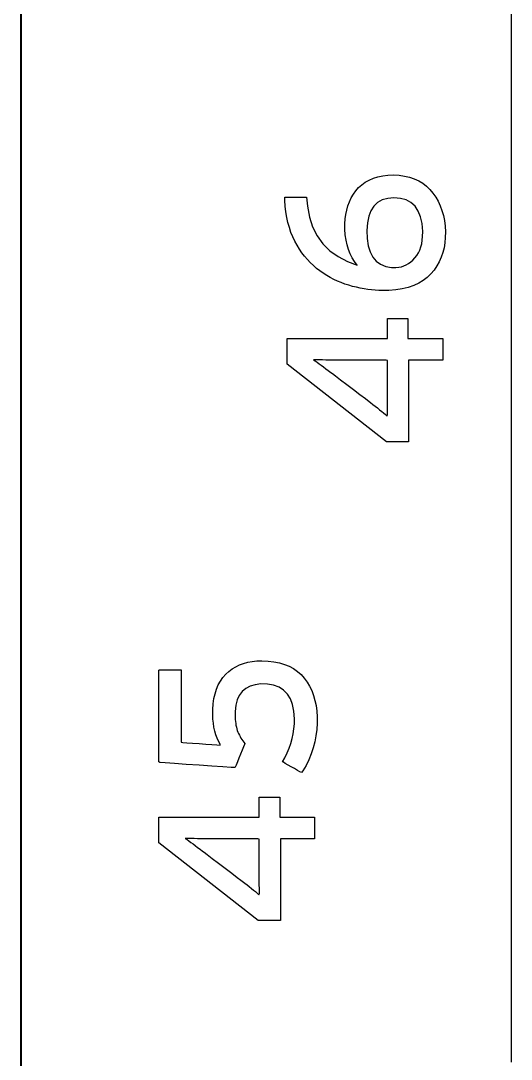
# Model space of a CAD drawing. Extents: x 1 to 47.7, y 0.2 to 35.
# Drawn here: x 35.922 to 36.228, y 17.557 to 18.205 of the extents above; entities that cross this region are included whole.
import ezdxf

# ---------------------------------------------------------------- set-up
doc = ezdxf.new("R2010")
doc.units = 0
doc.header["$MEASUREMENT"] = 0
for name, color, linetype in [('5_1___24__TARGET_LEDS___12', 7, 'CONTINUOUS'), ('6_1__EMPTY_IO_BOARD_POSITI', 7, 'CONTINUOUS'), ('6_2___8__INDEPENDENT_INPUT', 7, 'CONTINUOUS'), ('6_3___8__OPTOISO_INDEPENDE', 7, 'CONTINUOUS'), ('6_4___24__OPTOISO_INDEPEND', 7, 'CONTINUOUS'), ('6_5___8__INDEPENDENT_INPUT', 7, 'CONTINUOUS'), ('6_6___8__INDEPENDENT_INPUT', 7, 'CONTINUOUS'), ('6_7___8__OPTOISO_INDEPENDE', 7, 'CONTINUOUS'), ('6_8___8__OPTOISO_INDEPENDE', 7, 'CONTINUOUS'), ('7_0_____DWG', 7, 'CONTINUOUS')]:
    doc.layers.add(name, color=color, linetype=linetype)

msp = doc.modelspace()

# ---------------------------------------------------------------- linework, layer by layer
at = {"layer": '5_1___24__TARGET_LEDS___12'}
msp.add_lwpolyline([(35.92224, 17.54006), (35.92224, 17.67347), (35.92224, 17.80331), (35.92224, 17.92914), (35.92224, 18.05052), (35.92224, 18.167), (35.92224, 18.27814), (35.92224, 18.38348), (35.92224, 18.48259), (35.92224, 18.57502), (35.92224, 18.66032), (35.92224, 18.70016), (35.92224, 18.73805), (35.92224, 18.77394), (35.92224, 18.80776), (35.92224, 18.83947), (35.92224, 18.86901)], dxfattribs=at)
at = {"layer": '6_1__EMPTY_IO_BOARD_POSITI'}
msp.add_lwpolyline([(35.92248, 18.86318), (35.92248, 18.82053), (35.92248, 18.77369), (35.92248, 18.7228), (35.92248, 18.66802), (35.92248, 18.6095), (35.92248, 18.5474), (35.92248, 18.48186), (35.92248, 18.41305), (35.92248, 18.34111), (35.92248, 18.26619), (35.92248, 18.18846), (35.92248, 18.10806), (35.92248, 18.02514), (35.92248, 17.93987), (35.92248, 17.85238), (35.92248, 17.76285), (35.92248, 17.6714), (35.92248, 17.48343)], dxfattribs=at)
at = {"layer": '6_2___8__INDEPENDENT_INPUT'}
msp.add_lwpolyline([(35.92224, 17.54006), (35.92224, 17.67347), (35.92224, 17.80331), (35.92224, 17.92914), (35.92224, 18.05052), (35.92224, 18.167), (35.92224, 18.27814), (35.92224, 18.38348), (35.92224, 18.48259), (35.92224, 18.57502), (35.92224, 18.66032), (35.92224, 18.70016), (35.92224, 18.73805), (35.92224, 18.77394), (35.92224, 18.80776), (35.92224, 18.83947), (35.92224, 18.86901)], dxfattribs=at)
at = {"layer": '6_3___8__OPTOISO_INDEPENDE'}
msp.add_lwpolyline([(35.92224, 17.54006), (35.92224, 17.67347), (35.92224, 17.80331), (35.92224, 17.92914), (35.92224, 18.05052), (35.92224, 18.167), (35.92224, 18.27814), (35.92224, 18.38348), (35.92224, 18.48259), (35.92224, 18.57502), (35.92224, 18.66032), (35.92224, 18.70016), (35.92224, 18.73805), (35.92224, 18.77394), (35.92224, 18.80776), (35.92224, 18.83947), (35.92224, 18.86901)], dxfattribs=at)
at = {"layer": '6_4___24__OPTOISO_INDEPEND'}
msp.add_lwpolyline([(35.92224, 17.54006), (35.92224, 17.67347), (35.92224, 17.80331), (35.92224, 17.92914), (35.92224, 18.05052), (35.92224, 18.167), (35.92224, 18.27814), (35.92224, 18.38348), (35.92224, 18.48259), (35.92224, 18.57502), (35.92224, 18.66032), (35.92224, 18.70016), (35.92224, 18.73805), (35.92224, 18.77394), (35.92224, 18.80776), (35.92224, 18.83947), (35.92224, 18.86901)], dxfattribs=at)
at = {"layer": '6_5___8__INDEPENDENT_INPUT'}
msp.add_lwpolyline([(35.92224, 17.54006), (35.92224, 17.67347), (35.92224, 17.80331), (35.92224, 17.92914), (35.92224, 18.05052), (35.92224, 18.167), (35.92224, 18.27814), (35.92224, 18.38348), (35.92224, 18.48259), (35.92224, 18.57502), (35.92224, 18.66032), (35.92224, 18.70016), (35.92224, 18.73805), (35.92224, 18.77394), (35.92224, 18.80776), (35.92224, 18.83947), (35.92224, 18.86901)], dxfattribs=at)
at = {"layer": '6_6___8__INDEPENDENT_INPUT'}
msp.add_lwpolyline([(35.92224, 17.54006), (35.92224, 17.67347), (35.92224, 17.80331), (35.92224, 17.92914), (35.92224, 18.05052), (35.92224, 18.167), (35.92224, 18.27814), (35.92224, 18.38348), (35.92224, 18.48259), (35.92224, 18.57502), (35.92224, 18.66032), (35.92224, 18.70016), (35.92224, 18.73805), (35.92224, 18.77394), (35.92224, 18.80776), (35.92224, 18.83947), (35.92224, 18.86901)], dxfattribs=at)
at = {"layer": '6_7___8__OPTOISO_INDEPENDE'}
msp.add_lwpolyline([(35.92224, 17.54006), (35.92224, 17.67347), (35.92224, 17.80331), (35.92224, 17.92914), (35.92224, 18.05052), (35.92224, 18.167), (35.92224, 18.27814), (35.92224, 18.38348), (35.92224, 18.48259), (35.92224, 18.57502), (35.92224, 18.66032), (35.92224, 18.70016), (35.92224, 18.73805), (35.92224, 18.77394), (35.92224, 18.80776), (35.92224, 18.83947), (35.92224, 18.86901)], dxfattribs=at)
at = {"layer": '6_8___8__OPTOISO_INDEPENDE'}
msp.add_lwpolyline([(35.92224, 17.54006), (35.92224, 17.67347), (35.92224, 17.80331), (35.92224, 17.92914), (35.92224, 18.05052), (35.92224, 18.167), (35.92224, 18.27814), (35.92224, 18.38348), (35.92224, 18.48259), (35.92224, 18.57502), (35.92224, 18.66032), (35.92224, 18.70016), (35.92224, 18.73805), (35.92224, 18.77394), (35.92224, 18.80776), (35.92224, 18.83947), (35.92224, 18.86901)], dxfattribs=at)
at = {"layer": '7_0_____DWG'}
for points in [[(36.22843, 18.22097), (36.22843, 18.17107), (36.22843, 18.12012), (36.22843, 18.06812), (36.22843, 18.01508), (36.22843, 17.96102), (36.22843, 17.90595), (36.22843, 17.84987), (36.22843, 17.7928), (36.22843, 17.73476), (36.22843, 17.67575), (36.22843, 17.61579), (36.22843, 17.55489)], [(36.16393, 18.00692), (36.18576, 18.00692), (36.18576, 17.99324), (36.1644, 17.99324), (36.1644, 17.94227), (36.1505, 17.94227), (36.08858, 17.99078), (36.08858, 18.00692), (36.15111, 18.00692), (36.15111, 18.0194), (36.16393, 18.0194), (36.16393, 18.00692)], [(36.08388, 17.70798), (36.10571, 17.70798), (36.10571, 17.6943), (36.08435, 17.6943), (36.08435, 17.64332), (36.07045, 17.64332), (36.00853, 17.69183), (36.00853, 17.70798), (36.07106, 17.70798), (36.07106, 17.72046), (36.08388, 17.72046), (36.08388, 17.70798)]]:
    msp.add_lwpolyline(points, dxfattribs=at)
for points in [[(36.15493, 18.10899), (36.15848, 18.10879), (36.16183, 18.10833), (36.16497, 18.10761), (36.16791, 18.10662), (36.17065, 18.10536), (36.17318, 18.10383), (36.17551, 18.10204), (36.17764, 18.09999), (36.17957, 18.09768), (36.18131, 18.09519), (36.18283, 18.09256), (36.18413, 18.08977), (36.1852, 18.08683), (36.18606, 18.08374), (36.1867, 18.08049), (36.18711, 18.07709), (36.18731, 18.07354), (36.18728, 18.07002), (36.187, 18.06671), (36.18649, 18.06353), (36.18573, 18.06049), (36.18472, 18.05757), (36.18347, 18.0548), (36.18198, 18.05215), (36.18024, 18.04964), (36.17826, 18.04727), (36.17603, 18.04504), (36.1735, 18.04308), (36.17067, 18.04138), (36.16754, 18.03995), (36.16412, 18.03878), (36.16039, 18.03788), (36.15637, 18.03725), (36.15206, 18.03688), (36.14802, 18.03678), (36.14577, 18.03684), (36.14349, 18.03697), (36.1412, 18.03718), (36.13888, 18.03748), (36.13654, 18.03785), (36.13418, 18.0383), (36.13179, 18.03882), (36.12938, 18.03943), (36.12697, 18.04011), (36.12462, 18.04089), (36.12229, 18.04177), (36.12, 18.04274), (36.11773, 18.04381), (36.1155, 18.04497), (36.1133, 18.04623), (36.11112, 18.04759), (36.10898, 18.04904), (36.1069, 18.05065), (36.10491, 18.05239), (36.103, 18.05424), (36.10118, 18.0562), (36.09944, 18.05827), (36.09778, 18.06046), (36.09621, 18.06275), (36.09472, 18.06516), (36.09332, 18.06768), (36.09205, 18.07034), (36.09091, 18.07316), (36.08992, 18.07611), (36.08907, 18.07922), (36.08837, 18.08247), (36.0878, 18.08587), (36.08739, 18.08941), (36.08711, 18.09311), (36.08713, 18.09515), (36.08805, 18.09515), (36.0897, 18.09515), (36.09181, 18.09515), (36.09414, 18.09515), (36.09645, 18.09515), (36.09848, 18.09515), (36.09998, 18.09515), (36.10069, 18.09515), (36.10117, 18.0895), (36.10243, 18.0827), (36.10447, 18.07652), (36.10728, 18.07096), (36.11086, 18.06602), (36.11522, 18.06169), (36.12035, 18.05798), (36.12626, 18.05489), (36.13225, 18.05274), (36.13058, 18.05486), (36.12911, 18.05718), (36.12785, 18.05969), (36.12679, 18.06239), (36.12594, 18.06529), (36.1253, 18.06838), (36.12486, 18.07166), (36.12463, 18.07514), (36.12461, 18.07854), (36.12478, 18.08151), (36.12514, 18.08436), (36.1257, 18.0871), (36.12646, 18.08973), (36.1274, 18.09224), (36.12854, 18.09463), (36.12988, 18.09691), (36.13141, 18.09908), (36.13316, 18.1011), (36.13514, 18.1029), (36.13734, 18.10446), (36.13974, 18.10579), (36.14236, 18.1069), (36.14518, 18.10777), (36.14822, 18.1084), (36.15147, 18.10881)], [(36.15521, 18.09476), (36.1513, 18.09439), (36.14791, 18.09339), (36.14503, 18.09178), (36.14266, 18.08954), (36.1408, 18.08668), (36.13945, 18.08321), (36.13862, 18.07911), (36.1383, 18.0744), (36.13846, 18.06932), (36.13912, 18.06482), (36.14029, 18.06096), (36.14197, 18.05774), (36.14416, 18.05516), (36.14686, 18.05321), (36.15006, 18.0519), (36.15378, 18.05123), (36.15647, 18.05117), (36.15819, 18.05135), (36.15983, 18.0517), (36.16141, 18.05221), (36.16292, 18.05288), (36.16436, 18.05372), (36.16574, 18.05472), (36.16704, 18.05589), (36.1683, 18.05722), (36.16945, 18.0587), (36.17045, 18.06032), (36.1713, 18.0621), (36.17199, 18.06402), (36.17253, 18.06608), (36.17291, 18.0683), (36.17314, 18.07066), (36.17319, 18.07371), (36.17277, 18.07862), (36.17182, 18.08287), (36.17035, 18.08648), (36.16836, 18.08943), (36.16585, 18.09174), (36.16282, 18.0934), (36.15927, 18.0944)], [(36.10494, 17.99363), (36.10607, 17.99284), (36.10726, 17.99199), (36.10852, 17.99108), (36.10984, 17.99012), (36.11123, 17.9891), (36.11269, 17.98802), (36.1142, 17.98688), (36.11578, 17.98569), (36.1168, 17.98492), (36.11866, 17.98351), (36.1218, 17.98113), (36.12572, 17.97816), (36.12995, 17.97495), (36.134, 17.97187), (36.13741, 17.96929), (36.13969, 17.96756), (36.1406, 17.96687), (36.14213, 17.9657), (36.14358, 17.96457), (36.14497, 17.96347), (36.1463, 17.9624), (36.14756, 17.96136), (36.14876, 17.96035), (36.14989, 17.95938), (36.15095, 17.95843), (36.15124, 17.95928), (36.15124, 17.96088), (36.15123, 17.96255), (36.15122, 17.96429), (36.1512, 17.96609), (36.15118, 17.96795), (36.15116, 17.96988), (36.15113, 17.97188), (36.15111, 17.97341), (36.15111, 17.97459), (36.15111, 17.97694), (36.15111, 17.98006), (36.15111, 17.98354), (36.15111, 17.987), (36.15111, 17.99003), (36.15111, 17.99224), (36.15111, 17.99322), (36.15029, 17.99324), (36.14758, 17.99324), (36.14354, 17.99324), (36.13872, 17.99324), (36.1337, 17.99324), (36.12905, 17.99324), (36.12533, 17.99324), (36.12311, 17.99324), (36.12169, 17.99325), (36.1193, 17.99329), (36.11699, 17.99333), (36.11477, 17.99337), (36.11264, 17.99341), (36.11059, 17.99346), (36.10862, 17.99351), (36.10674, 17.99357)], [(36.07271, 17.80557), (36.07661, 17.80541), (36.08027, 17.80499), (36.08369, 17.8043), (36.08687, 17.80336), (36.08982, 17.80216), (36.09253, 17.80069), (36.095, 17.79896), (36.09723, 17.79697), (36.09923, 17.79473), (36.101, 17.7923), (36.10255, 17.7897), (36.10388, 17.78693), (36.10499, 17.78399), (36.10588, 17.78088), (36.10656, 17.7776), (36.10701, 17.77414), (36.10724, 17.77052), (36.10725, 17.76664), (36.10701, 17.76266), (36.10653, 17.75876), (36.10579, 17.75492), (36.10481, 17.75115), (36.10358, 17.74745), (36.1021, 17.74383), (36.10037, 17.74027), (36.09839, 17.73678), (36.09747, 17.73575), (36.09653, 17.73628), (36.09501, 17.73715), (36.09312, 17.73822), (36.09108, 17.73938), (36.08909, 17.7405), (36.08738, 17.74148), (36.08616, 17.74217), (36.08563, 17.74247), (36.08705, 17.74508), (36.08848, 17.74803), (36.08971, 17.75099), (36.09076, 17.75398), (36.09162, 17.75698), (36.09229, 17.76001), (36.09278, 17.76305), (36.09307, 17.76611), (36.09316, 17.76941), (36.09279, 17.77412), (36.09193, 17.77826), (36.09056, 17.78183), (36.0887, 17.78482), (36.08633, 17.78724), (36.08347, 17.78909), (36.08011, 17.79036), (36.07624, 17.79106), (36.0721, 17.79115), (36.06851, 17.79066), (36.06537, 17.7897), (36.06269, 17.78827), (36.06046, 17.78636), (36.05868, 17.78397), (36.05735, 17.78111), (36.05647, 17.77778), (36.05605, 17.77397), (36.05601, 17.77139), (36.05605, 17.77009), (36.05613, 17.76883), (36.05625, 17.76761), (36.0564, 17.76643), (36.0566, 17.76529), (36.05683, 17.76418), (36.05711, 17.76311), (36.05742, 17.76208), (36.0578, 17.76109), (36.05823, 17.76012), (36.05869, 17.75918), (36.05918, 17.75825), (36.0597, 17.75734), (36.06026, 17.75645), (36.06085, 17.75557), (36.06147, 17.75472), (36.06212, 17.75389), (36.0619, 17.75334), (36.06131, 17.7519), (36.06047, 17.74982), (36.05947, 17.74736), (36.05843, 17.74481), (36.05745, 17.74241), (36.05665, 17.74045), (36.05614, 17.73918), (36.05591, 17.73886), (36.0535, 17.73902), (36.04842, 17.73937), (36.04151, 17.73983), (36.03362, 17.74037), (36.02559, 17.74091), (36.01826, 17.74141), (36.01248, 17.7418), (36.00908, 17.74204), (36.00853, 17.7425), (36.00853, 17.74626), (36.00853, 17.75303), (36.00853, 17.76181), (36.00853, 17.77155), (36.00853, 17.78123), (36.00853, 17.78984), (36.00853, 17.79633), (36.00853, 17.79968), (36.00876, 17.79993), (36.00984, 17.79993), (36.01159, 17.79993), (36.01376, 17.79993), (36.0161, 17.79993), (36.01838, 17.79993), (36.02035, 17.79993), (36.02176, 17.79993), (36.02236, 17.79993), (36.02237, 17.79863), (36.02237, 17.79454), (36.02237, 17.78845), (36.02237, 17.78116), (36.02237, 17.77346), (36.02237, 17.76616), (36.02237, 17.76007), (36.02237, 17.75598), (36.02238, 17.75469), (36.02345, 17.7546), (36.02596, 17.75442), (36.02947, 17.75416), (36.03354, 17.75385), (36.03773, 17.75354), (36.0416, 17.75325), (36.04472, 17.75302), (36.04665, 17.75287), (36.04669, 17.75344), (36.04568, 17.75531), (36.04479, 17.75731), (36.04403, 17.75943), (36.04339, 17.76167), (36.04287, 17.76404), (36.04248, 17.76654), (36.04221, 17.76916), (36.04206, 17.7719), (36.04208, 17.77519), (36.04235, 17.77868), (36.04282, 17.78196), (36.04352, 17.78502), (36.04443, 17.78787), (36.04555, 17.7905), (36.04689, 17.79293), (36.04845, 17.79514), (36.05022, 17.79713), (36.05219, 17.79891), (36.05428, 17.80047), (36.05652, 17.80182), (36.05888, 17.80297), (36.06138, 17.8039), (36.06401, 17.80463), (36.06678, 17.80515), (36.06968, 17.80547)], [(36.02489, 17.69469), (36.02602, 17.6939), (36.02721, 17.69305), (36.02847, 17.69214), (36.02979, 17.69118), (36.03118, 17.69015), (36.03263, 17.68908), (36.03415, 17.68794), (36.03573, 17.68675), (36.03675, 17.68598), (36.03861, 17.68456), (36.04175, 17.68219), (36.04567, 17.67921), (36.0499, 17.67601), (36.05395, 17.67293), (36.05736, 17.67034), (36.05964, 17.66862), (36.06055, 17.66792), (36.06207, 17.66676), (36.06353, 17.66562), (36.06492, 17.66452), (36.06625, 17.66345), (36.06751, 17.66242), (36.06871, 17.66141), (36.06984, 17.66044), (36.0709, 17.65949), (36.07119, 17.66033), (36.07119, 17.66194), (36.07118, 17.66361), (36.07117, 17.66535), (36.07115, 17.66715), (36.07113, 17.66901), (36.07111, 17.67094), (36.07108, 17.67293), (36.07106, 17.67446), (36.07106, 17.67565), (36.07106, 17.67799), (36.07106, 17.68111), (36.07106, 17.6846), (36.07106, 17.68806), (36.07106, 17.69109), (36.07106, 17.6933), (36.07106, 17.69428), (36.07024, 17.6943), (36.06753, 17.6943), (36.06349, 17.6943), (36.05867, 17.6943), (36.05365, 17.6943), (36.049, 17.6943), (36.04528, 17.6943), (36.04306, 17.6943), (36.04163, 17.69431), (36.03925, 17.69434), (36.03694, 17.69438), (36.03472, 17.69442), (36.03259, 17.69447), (36.03054, 17.69452), (36.02857, 17.69457), (36.02669, 17.69463)]]:
    msp.add_lwpolyline(points, close=True, dxfattribs=at)

doc.saveas('drawing.dxf')
